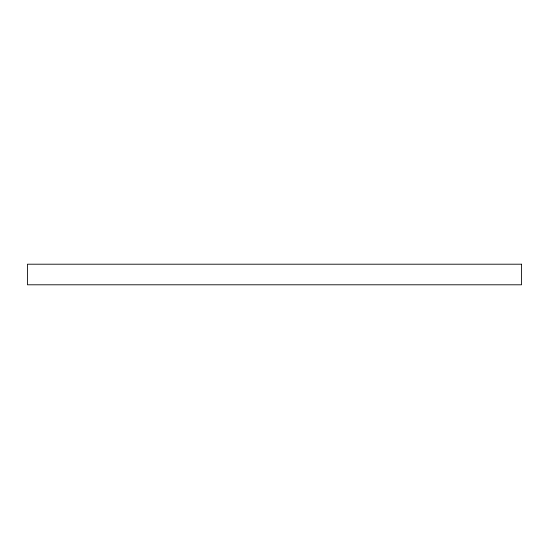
<?xml version="1.0" encoding="UTF-8"?>
<svg xmlns="http://www.w3.org/2000/svg" width="549" height="549" viewBox="0 0 549 549"><rect width="100%" height="100%" fill="white"/><g stroke="black" fill="none" stroke-linecap="round" stroke-linejoin="round"><path stroke-width="0.82" d="M521.55 264.206L27.45 264.206L27.45 284.794L521.55 284.794L521.55 264.206"/></g></svg>
